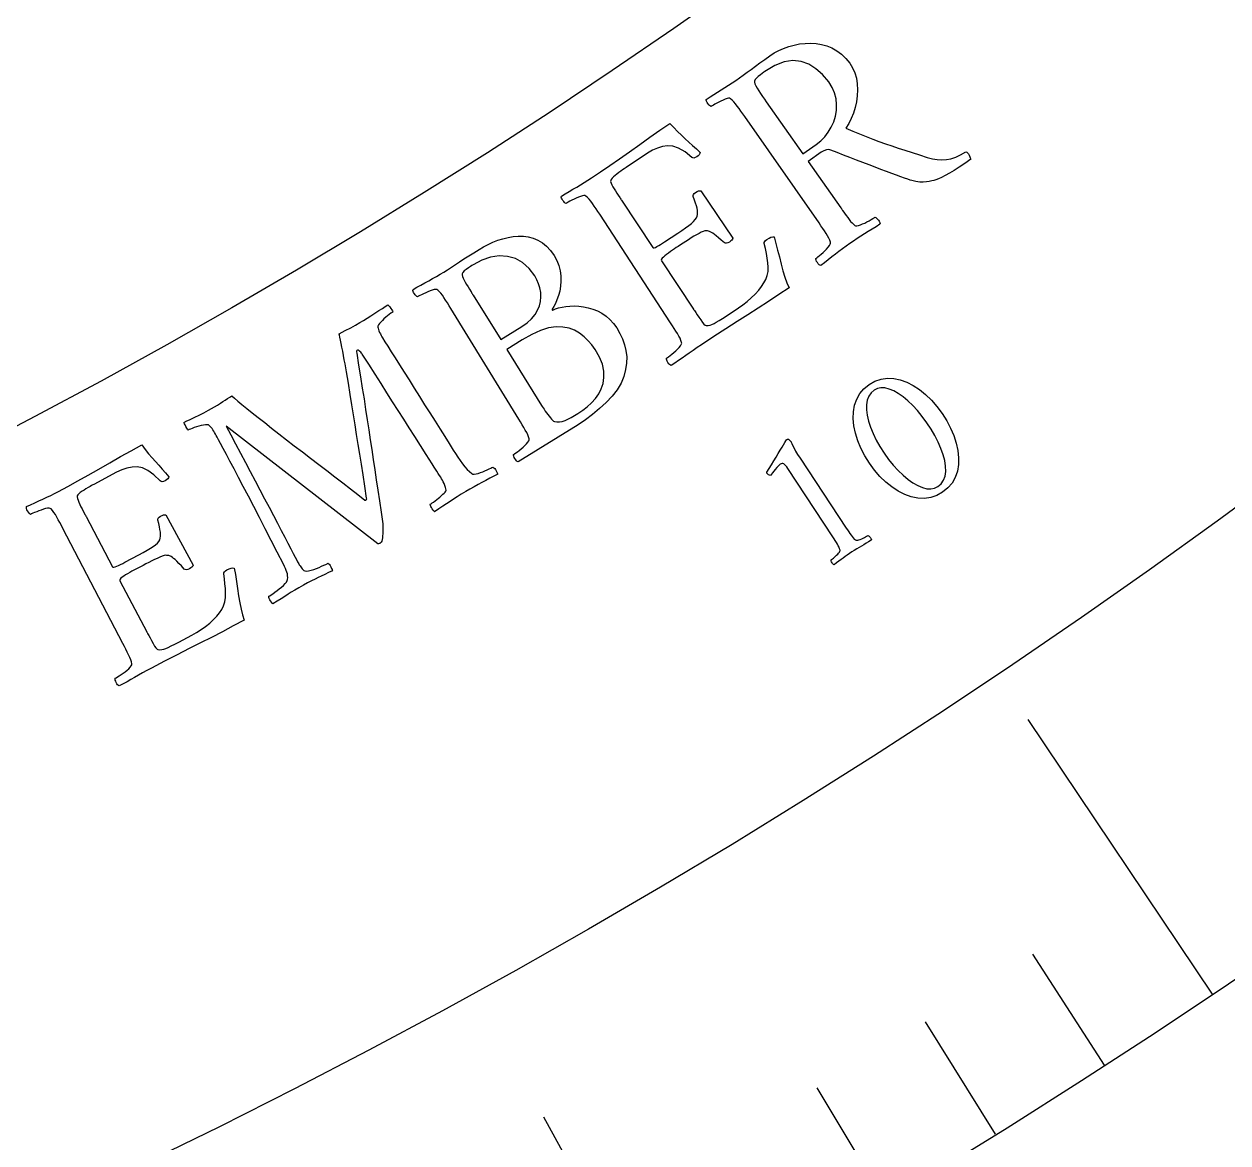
# Model space of a CAD drawing. Header units: millimetres. Extents: x -60 to 60, y -60 to 76.
# Drawn here: x 18.8 to 26.67, y -40.59 to -33.28 of the extents above; entities that cross this region are included whole.
import ezdxf

# ---------------------------------------------------------------- set-up
doc = ezdxf.new("R2010")
doc.units = ezdxf.units.MM
for name, color, linetype in [('CUT_OUTER', 1, 'Continuous'), ('ENGRAVE', 7, 'Continuous'), ('ENGRAVE_FINE', 8, 'Continuous'), ('TEXT', 5, 'Continuous')]:
    doc.layers.add(name, color=color, linetype=linetype)

msp = doc.modelspace()

# ---------------------------------------------------------------- linework, layer by layer
at = {"layer": 'CUT_OUTER'}
msp.add_arc((0, -0.0001), 59.9999, 176.771323, 2.429054, dxfattribs=at)
at = {"layer": 'ENGRAVE'}
for points in [[(26.565, -39.6181), (25.3621, -37.824)], [(22.9604, -41.8104), (22.198, -40.422)]]:
    msp.add_lwpolyline(points, dxfattribs=at)
for radius in [58.8, 58.8, 57.225, 54.3, 54.3, 51.99, 47.7, 47.7, 45.18, 40.5, 40.5]:
    msp.add_circle((0, 0), radius, dxfattribs=at)
at = {"layer": 'ENGRAVE_FINE'}
for points in [[(25.8603, -40.0816), (25.3919, -39.3556)], [(25.1472, -40.5328), (24.6917, -39.7986)], [(24.4261, -40.9714), (23.9837, -40.2293)]]:
    msp.add_lwpolyline(points, dxfattribs=at)
at = {"layer": 'TEXT'}
for points in [[(23.6744, -33.4855), (23.7022, -33.4675), (23.732, -33.4516), (23.7638, -33.4375), (23.7976, -33.4255), (23.8326, -33.4158), (23.868, -33.409), (23.9037, -33.405), (23.9399, -33.4038), (23.9758, -33.406), (24.011, -33.4119), (24.0454, -33.4216), (24.079, -33.4352), (24.1113, -33.4531), (24.1415, -33.4757), (24.1696, -33.5031), (24.1956, -33.5353), (24.2143, -33.5654), (24.2287, -33.5979), (24.2388, -33.6329), (24.2446, -33.6703), (24.2466, -33.709), (24.2451, -33.7476), (24.2401, -33.7862), (24.2316, -33.8248), (24.2201, -33.8621), (24.206, -33.8968), (24.1892, -33.9291), (24.1699, -33.9588), (24.2159, -33.9786), (24.2605, -33.9971), (24.3037, -34.0145), (24.3455, -34.0307), (24.3867, -34.0461), (24.4284, -34.061), (24.4703, -34.0755), (24.5127, -34.0896), (24.5564, -34.1037), (24.6025, -34.1185), (24.651, -34.1339), (24.7019, -34.1498), (24.7353, -34.1586), (24.7673, -34.1639), (24.798, -34.1658), (24.8273, -34.1643), (24.8567, -34.1588), (24.8877, -34.1486), (24.9203, -34.1339), (24.9544, -34.1144), (24.96, -34.1165), (24.9654, -34.1209), (24.9706, -34.1276), (24.9757, -34.1366), (24.98, -34.1459), (24.9833, -34.1531), (24.9854, -34.1583), (24.9863, -34.1616), (24.9472, -34.1896), (24.9109, -34.2144), (24.8775, -34.2359), (24.847, -34.2542), (24.8197, -34.2694), (24.7957, -34.2817), (24.7751, -34.291), (24.758, -34.2973), (24.7461, -34.3002), (24.732, -34.3033), (24.7154, -34.3066), (24.6966, -34.3103), (24.6757, -34.3126), (24.653, -34.3119), (24.6285, -34.3083), (24.6023, -34.3017), (24.5904, -34.2979), (24.5742, -34.2925), (24.5538, -34.2854), (24.529, -34.2767), (24.5008, -34.2666), (24.4698, -34.2553), (24.4362, -34.2428), (24.3998, -34.2292), (24.3615, -34.2146), (24.3219, -34.1995), (24.281, -34.1839), (24.2389, -34.1678), (24.1965, -34.1514), (24.1547, -34.1349), (24.1136, -34.1185), (24.0732, -34.102), (24.059, -34.099), (24.0437, -34.1005), (24.0272, -34.1065), (24.0096, -34.117), (23.9252, -34.1763), (24.1373, -34.4793), (24.139, -34.4818), (24.1408, -34.4843), (24.1425, -34.4868), (24.1443, -34.4893), (24.146, -34.4918), (24.1478, -34.4943), (24.1495, -34.4968), (24.1513, -34.4993), (24.1622, -34.5147), (24.1726, -34.5293), (24.1827, -34.5431), (24.1923, -34.5561), (24.2016, -34.568), (24.2107, -34.5783), (24.2194, -34.5871), (24.2279, -34.5945), (24.2337, -34.5965), (24.2418, -34.5965), (24.2524, -34.5945), (24.2652, -34.5906), (24.2793, -34.5853), (24.2935, -34.5792), (24.3077, -34.5722), (24.3219, -34.5645), (24.335, -34.5569), (24.3458, -34.5504), (24.3543, -34.5451), (24.3605, -34.541), (24.3655, -34.5434), (24.3709, -34.5473), (24.3767, -34.5529), (24.3828, -34.5601), (24.3881, -34.5678), (24.3917, -34.575), (24.3934, -34.5815), (24.3933, -34.5875), (24.3673, -34.6034), (24.3419, -34.6191), (24.317, -34.6344), (24.2928, -34.6495), (24.2687, -34.6647), (24.2446, -34.6804), (24.2204, -34.6966), (24.1961, -34.7134), (24.1725, -34.73), (24.149, -34.7471), (24.1254, -34.7646), (24.1018, -34.7826), (24.0782, -34.8009), (24.0544, -34.8194), (24.0304, -34.8382), (24.0063, -34.8572), (24.0007, -34.8552), (23.9951, -34.8514), (23.9897, -34.8456), (23.9843, -34.8379), (23.9796, -34.8296), (23.9764, -34.8223), (23.9745, -34.8159), (23.9741, -34.8104), (23.9801, -34.806), (23.988, -34.7998), (23.9977, -34.7919), (24.0094, -34.7823), (24.0217, -34.7715), (24.0333, -34.7605), (24.0442, -34.7492), (24.0544, -34.7376), (24.0628, -34.7266), (24.0682, -34.7175), (24.0707, -34.7101), (24.0701, -34.7044), (24.0656, -34.6916), (24.0594, -34.6778), (24.0515, -34.6631), (24.0417, -34.6474), (24.0309, -34.631), (24.0195, -34.614), (24.0076, -34.5965), (23.9951, -34.5784), (23.5103, -33.8833), (23.4977, -33.8652), (23.4853, -33.8478), (23.4732, -33.8309), (23.4614, -33.8146), (23.4499, -33.7996), (23.4387, -33.7867), (23.4279, -33.7759), (23.4175, -33.7671), (23.4121, -33.7639), (23.4043, -33.7633), (23.3942, -33.7652), (23.3818, -33.7696), (23.3682, -33.7756), (23.3546, -33.7819), (23.341, -33.7888), (23.3274, -33.7961), (23.315, -33.803), (23.3047, -33.809), (23.2965, -33.8139), (23.2905, -33.8178), (23.2856, -33.8154), (23.2803, -33.8113), (23.2746, -33.8056), (23.2686, -33.7983), (23.2634, -33.7906), (23.2599, -33.7834), (23.2581, -33.7769), (23.2582, -33.771), (23.2832, -33.755), (23.308, -33.7394), (23.3325, -33.7241), (23.3568, -33.7091), (23.3807, -33.6941), (23.4044, -33.6788), (23.4277, -33.6633), (23.4507, -33.6475), (23.4747, -33.6306), (23.4995, -33.6128), (23.525, -33.5942), (23.5513, -33.5747), (23.579, -33.5541), (23.6088, -33.5324), (23.6406, -33.5095), (23.6744, -33.4855)], [(24.0581, -33.6566), (24.0185, -33.6085), (23.9752, -33.5703), (23.9284, -33.5418), (23.878, -33.5229), (23.8241, -33.5165), (23.7669, -33.5252), (23.7062, -33.549), (23.6421, -33.5879), (23.6338, -33.5938), (23.6238, -33.6014), (23.612, -33.6104), (23.5984, -33.621), (23.586, -33.632), (23.5775, -33.6419), (23.5731, -33.6509), (23.5727, -33.6589), (23.576, -33.6698), (23.5818, -33.6827), (23.5901, -33.6977), (23.6009, -33.7149), (23.6131, -33.7331), (23.6255, -33.7513), (23.6381, -33.7695), (23.6508, -33.7878), (23.8902, -34.1263), (23.9761, -34.066), (24.0058, -34.0424), (24.0322, -34.0156), (24.0553, -33.9856), (24.0751, -33.9526), (24.0908, -33.9174), (24.1019, -33.8812), (24.1084, -33.8438), (24.1101, -33.8055), (24.1064, -33.767), (24.0965, -33.7293), (24.0804, -33.6925), (24.0581, -33.6566)], [(22.5092, -34.2845), (22.5677, -34.2455), (22.6287, -34.2039), (22.692, -34.1597), (22.7577, -34.1127), (22.8244, -34.0649), (22.8905, -34.0182), (22.9562, -33.9726), (23.0214, -33.928), (23.0465, -33.9554), (23.0714, -33.9812), (23.096, -34.0053), (23.1204, -34.0278), (23.1448, -34.0496), (23.1692, -34.072), (23.1937, -34.095), (23.2183, -34.1185), (23.216, -34.1254), (23.2114, -34.1324), (23.2048, -34.1392), (23.1959, -34.146), (23.1859, -34.1517), (23.1774, -34.1543), (23.1703, -34.1537), (23.1648, -34.1499), (23.1196, -34.1147), (23.0779, -34.0903), (23.0397, -34.0768), (23.0049, -34.074), (22.972, -34.0791), (22.9393, -34.0889), (22.9068, -34.1034), (22.8744, -34.1227), (22.7354, -34.2155), (22.7294, -34.2195), (22.7214, -34.2251), (22.7114, -34.2321), (22.6994, -34.2405), (22.6868, -34.2498), (22.6747, -34.2591), (22.6633, -34.2684), (22.6524, -34.2777), (22.6434, -34.2866), (22.6372, -34.2945), (22.634, -34.3013), (22.6337, -34.3072), (22.6375, -34.3178), (22.6426, -34.3293), (22.6491, -34.3417), (22.657, -34.3551), (22.6656, -34.369), (22.6745, -34.3831), (22.6837, -34.3973), (22.693, -34.4117), (22.6968, -34.4173), (22.7, -34.4223), (22.7029, -34.4266), (22.7054, -34.4303), (22.909, -34.7391), (22.9124, -34.7413), (22.9181, -34.741), (22.9261, -34.7383), (22.9365, -34.7331), (22.9482, -34.7264), (22.9604, -34.7191), (22.9732, -34.7112), (22.9864, -34.7026), (23.0721, -34.6456), (23.0997, -34.6269), (23.1237, -34.61), (23.1442, -34.5947), (23.1612, -34.5812), (23.175, -34.5688), (23.1858, -34.5568), (23.1937, -34.5452), (23.1987, -34.534), (23.2014, -34.5226), (23.2022, -34.5103), (23.2012, -34.497), (23.1983, -34.4829), (23.194, -34.4671), (23.1884, -34.4491), (23.1816, -34.4289), (23.1736, -34.4064), (23.1722, -34.3999), (23.1743, -34.3931), (23.1799, -34.3861), (23.189, -34.3789), (23.1986, -34.3732), (23.2075, -34.3695), (23.2156, -34.3678), (23.223, -34.3682), (23.4323, -34.6781), (23.4301, -34.6838), (23.4256, -34.6899), (23.4189, -34.6963), (23.41, -34.703), (23.4003, -34.7084), (23.3916, -34.7111), (23.3837, -34.711), (23.3768, -34.7082), (23.3564, -34.69), (23.3387, -34.6747), (23.3237, -34.6623), (23.3115, -34.6529), (23.3013, -34.6457), (23.2925, -34.64), (23.285, -34.6358), (23.2788, -34.6333), (23.2733, -34.6317), (23.2676, -34.6307), (23.2619, -34.6302), (23.256, -34.6302), (23.2484, -34.6308), (23.2384, -34.6338), (23.226, -34.6391), (23.2112, -34.6468), (23.1949, -34.656), (23.1781, -34.6659), (23.1606, -34.6765), (23.1426, -34.6878), (23.1245, -34.6993), (23.1071, -34.7105), (23.0902, -34.7215), (23.0739, -34.7323), (23.0626, -34.7398), (23.0507, -34.748), (23.0381, -34.7567), (23.0248, -34.7661), (23.0117, -34.7755), (22.9997, -34.7845), (22.9888, -34.7931), (22.979, -34.8012), (22.9712, -34.8087), (22.9665, -34.8153), (22.9648, -34.8209), (22.966, -34.8256), (23.1741, -35.1412), (23.1754, -35.1431), (23.1769, -35.1454), (23.1788, -35.1482), (23.1809, -35.1514), (23.1893, -35.164), (23.199, -35.1784), (23.2099, -35.1943), (23.222, -35.2119), (23.2338, -35.228), (23.2436, -35.2396), (23.2516, -35.2467), (23.2576, -35.2492), (23.2702, -35.2486), (23.2829, -35.2462), (23.2959, -35.242), (23.309, -35.236), (23.3239, -35.2277), (23.3421, -35.2168), (23.3635, -35.2033), (23.3883, -35.187), (23.4684, -35.1337), (23.4976, -35.1131), (23.5255, -35.0912), (23.5523, -35.0679), (23.5778, -35.0432), (23.6008, -35.0183), (23.6199, -34.994), (23.6352, -34.9705), (23.6466, -34.9477), (23.6562, -34.9222), (23.6618, -34.8954), (23.6635, -34.8675), (23.6613, -34.8384), (23.6567, -34.8082), (23.6513, -34.7773), (23.6449, -34.7456), (23.6377, -34.7131), (23.6375, -34.7068), (23.6401, -34.7004), (23.6458, -34.6937), (23.6544, -34.687), (23.6687, -34.6781), (23.6813, -34.6723), (23.6923, -34.6694), (23.7016, -34.6695), (23.7129, -34.7118), (23.7243, -34.7555), (23.7359, -34.8007), (23.7476, -34.8472), (23.7597, -34.8923), (23.7723, -34.933), (23.7855, -34.9694), (23.7993, -35.0014), (23.7322, -35.0466), (23.665, -35.0911), (23.5976, -35.1349), (23.5301, -35.178), (23.4604, -35.2224), (23.3867, -35.2698), (23.3089, -35.3204), (23.227, -35.374), (23.1987, -35.3928), (23.1721, -35.4109), (23.1472, -35.4283), (23.124, -35.4451), (23.1013, -35.4614), (23.078, -35.4778), (23.054, -35.494), (23.0294, -35.5102), (23.0238, -35.5081), (23.0183, -35.5041), (23.013, -35.4981), (23.0079, -35.4903), (23.0035, -35.4819), (23.0004, -35.4745), (22.9987, -35.468), (22.9984, -35.4625), (23.0045, -35.4583), (23.0126, -35.4524), (23.0226, -35.4448), (23.0345, -35.4354), (23.0471, -35.425), (23.059, -35.4143), (23.0702, -35.4033), (23.0808, -35.392), (23.0895, -35.3813), (23.0951, -35.3723), (23.0978, -35.365), (23.0974, -35.3593), (23.0932, -35.3464), (23.0874, -35.3324), (23.0799, -35.3175), (23.0706, -35.3015), (23.0602, -35.2848), (23.0493, -35.2675), (23.0378, -35.2497), (23.0259, -35.2312), (22.5622, -34.5218), (22.5501, -34.5034), (22.5383, -34.4856), (22.5266, -34.4684), (22.5153, -34.4518), (22.5042, -34.4365), (22.4934, -34.4233), (22.4829, -34.4122), (22.4727, -34.4031), (22.4674, -34.3998), (22.4596, -34.3989), (22.4495, -34.4006), (22.4369, -34.4046), (22.4231, -34.4102), (22.4092, -34.4163), (22.3952, -34.423), (22.381, -34.4301), (22.368, -34.437), (22.3573, -34.4428), (22.3488, -34.4476), (22.3427, -34.4514), (22.3378, -34.4488), (22.3326, -34.4446), (22.3271, -34.4387), (22.3214, -34.4313), (22.3163, -34.4234), (22.313, -34.4161), (22.3115, -34.4096), (22.3117, -34.4036), (22.3372, -34.3884), (22.3625, -34.3734), (22.3877, -34.3586), (22.4128, -34.344), (22.4375, -34.3294), (22.4618, -34.3146), (22.4857, -34.2997), (22.5092, -34.2845)], [(21.7744, -34.751), (21.8029, -34.7343), (21.8328, -34.7188), (21.8641, -34.7047), (21.8969, -34.692), (21.9304, -34.6812), (21.9638, -34.6731), (21.9972, -34.6677), (22.0305, -34.6651), (22.0635, -34.6657), (22.0958, -34.6702), (22.1273, -34.6787), (22.1581, -34.691), (22.1876, -34.708), (22.2153, -34.7304), (22.2411, -34.7583), (22.265, -34.7915), (22.283, -34.8236), (22.2963, -34.8566), (22.3049, -34.8904), (22.3088, -34.9251), (22.309, -34.9595), (22.3064, -34.9923), (22.301, -35.0236), (22.2928, -35.0534), (22.2831, -35.0806), (22.2731, -35.1045), (22.2628, -35.1248), (22.2523, -35.1417), (22.2514, -35.1446), (22.2519, -35.1468), (22.2536, -35.1481), (22.2566, -35.1486), (22.2738, -35.1404), (22.2936, -35.1335), (22.3161, -35.128), (22.3412, -35.1238), (22.3682, -35.1213), (22.3964, -35.1208), (22.4258, -35.1225), (22.4565, -35.1262), (22.4874, -35.1325), (22.5176, -35.1416), (22.5473, -35.1538), (22.5763, -35.1689), (22.6039, -35.1873), (22.6293, -35.2092), (22.6524, -35.2346), (22.6733, -35.2636), (22.6944, -35.2999), (22.7116, -35.3368), (22.7249, -35.3745), (22.7341, -35.4129), (22.7387, -35.4525), (22.7379, -35.4938), (22.7315, -35.5368), (22.7196, -35.5815), (22.7017, -35.6252), (22.6766, -35.6682), (22.6443, -35.7105), (22.6047, -35.752), (22.561, -35.7919), (22.5159, -35.8293), (22.4696, -35.8643), (22.4221, -35.8968), (22.0294, -36.1391), (22.0239, -36.1368), (22.0186, -36.1326), (22.0134, -36.1265), (22.0085, -36.1185), (22.0043, -36.1101), (22.0015, -36.1026), (22, -36.0961), (21.9998, -36.0905), (22.006, -36.0865), (22.0143, -36.0808), (22.0245, -36.0734), (22.0367, -36.0644), (22.0495, -36.0544), (22.0617, -36.0441), (22.0732, -36.0333), (22.0841, -36.0223), (22.0931, -36.0119), (22.099, -36.003), (22.1018, -35.9958), (22.1016, -35.9901), (22.0978, -35.9771), (22.0924, -35.963), (22.0853, -35.9478), (22.0764, -35.9316), (22.0665, -35.9146), (22.0561, -35.897), (22.0451, -35.8788), (22.0337, -35.8601), (21.59, -35.138), (21.5785, -35.1193), (21.5671, -35.1012), (21.556, -35.0836), (21.545, -35.0667), (21.5344, -35.0511), (21.524, -35.0376), (21.5138, -35.0262), (21.5039, -35.0169), (21.4986, -35.0134), (21.4909, -35.0123), (21.4807, -35.0137), (21.468, -35.0174), (21.4541, -35.0226), (21.44, -35.0283), (21.4258, -35.0345), (21.4115, -35.0413), (21.3983, -35.0478), (21.3874, -35.0533), (21.3788, -35.0579), (21.3725, -35.0615), (21.3677, -35.0588), (21.3627, -35.0544), (21.3574, -35.0484), (21.3518, -35.0408), (21.3469, -35.0328), (21.3439, -35.0254), (21.3425, -35.0188), (21.3429, -35.0129), (21.3688, -34.9984), (21.3946, -34.984), (21.4201, -34.97), (21.4456, -34.9561), (21.4707, -34.9422), (21.4955, -34.9281), (21.5198, -34.9138), (21.5436, -34.8993), (21.5685, -34.8838), (21.5941, -34.8675), (21.6204, -34.8505), (21.6473, -34.8327), (21.6758, -34.814), (21.7064, -34.7941), (21.7393, -34.7731), (21.7744, -34.751)], [(21.9156, -35.3407), (22.0541, -35.2544), (22.0887, -35.2302), (22.1174, -35.2046), (22.1401, -35.1775), (22.1569, -35.1491), (22.1684, -35.12), (22.1756, -35.0907), (22.1784, -35.0614), (22.1768, -35.0319), (22.1716, -35.0032), (22.1635, -34.9757), (22.1525, -34.9497), (22.1387, -34.925), (22.101, -34.8751), (22.0585, -34.8371), (22.0113, -34.811), (21.9595, -34.7967), (21.9048, -34.7938), (21.8495, -34.802), (21.7933, -34.8212), (21.7363, -34.8515), (21.7278, -34.857), (21.7174, -34.8639), (21.7051, -34.8723), (21.691, -34.8821), (21.6779, -34.8924), (21.6689, -34.9018), (21.664, -34.9106), (21.6632, -34.9185), (21.6658, -34.9278), (21.6701, -34.9387), (21.6762, -34.9513), (21.684, -34.9654), (21.6929, -34.9805), (21.7021, -34.996), (21.7117, -35.0119), (21.7217, -35.0281), (21.7238, -35.0314), (21.7258, -35.0346), (21.7276, -35.0375), (21.7292, -35.0402), (21.7308, -35.0428), (21.7324, -35.0454), (21.7341, -35.048), (21.7357, -35.0505)], [(20.026, -35.7918), (20.0469, -35.7798), (20.0663, -35.7683), (20.0843, -35.7571), (20.1007, -35.7463), (20.1161, -35.736), (20.131, -35.7261), (20.1452, -35.7167), (20.1588, -35.7078), (20.176, -35.7233), (20.198, -35.7423), (20.2249, -35.7645), (20.2568, -35.7901), (20.2927, -35.8186), (20.3317, -35.8496), (20.3739, -35.8829), (20.4193, -35.9187), (20.4671, -35.9562), (20.5165, -35.9947), (20.5675, -36.0341), (20.6202, -36.0744), (20.6735, -36.1152), (20.7267, -36.156), (20.7796, -36.1967), (20.8323, -36.2374), (20.8839, -36.2774), (20.9337, -36.316), (20.9815, -36.3531), (21.0274, -36.3889), (21.0294, -36.3898), (21.0316, -36.39), (21.0339, -36.3895), (21.0365, -36.3883), (21.0387, -36.3865), (21.0399, -36.384), (21.0402, -36.3809), (21.0395, -36.3772), (21.0276, -36.2993), (21.0162, -36.2254), (21.0052, -36.1555), (20.9947, -36.0895), (20.9844, -36.0256), (20.9742, -35.9615), (20.964, -35.8975), (20.9538, -35.8334), (20.9434, -35.7676), (20.9322, -35.6986), (20.9203, -35.6262), (20.9077, -35.5506), (20.9035, -35.5254), (20.8989, -35.4992), (20.894, -35.472), (20.8888, -35.4438), (20.8836, -35.4161), (20.8787, -35.3903), (20.8739, -35.3663), (20.8695, -35.3444), (20.8657, -35.3259), (20.863, -35.3128), (20.8613, -35.3049), (20.8608, -35.3023), (20.9005, -35.2819), (20.9362, -35.2629), (20.9679, -35.2454), (20.9955, -35.2294), (21.0183, -35.2157), (21.0424, -35.2009), (21.0677, -35.185), (21.0942, -35.168), (21.1198, -35.1515), (21.1424, -35.1367), (21.1618, -35.1239), (21.1781, -35.1128), (21.1807, -35.1153), (21.1848, -35.1201), (21.1903, -35.1273), (21.1973, -35.1369), (21.204, -35.1463), (21.2088, -35.1531), (21.2116, -35.1571), (21.2126, -35.1585), (21.2059, -35.1628), (21.1976, -35.1687), (21.1877, -35.1761), (21.1764, -35.1851), (21.1645, -35.1949), (21.1532, -35.2049), (21.1425, -35.2152), (21.1323, -35.2258), (21.1237, -35.2358), (21.1175, -35.2447), (21.1139, -35.2524), (21.1127, -35.2588), (21.1143, -35.2668), (21.1168, -35.2754), (21.1202, -35.2845), (21.1246, -35.2943), (21.1295, -35.3041), (21.1343, -35.3134), (21.1391, -35.3221), (21.1438, -35.3302), (21.1594, -35.3543), (21.1784, -35.3841), (21.2008, -35.4196), (21.2266, -35.4607), (21.2549, -35.506), (21.285, -35.5539), (21.3168, -35.6045), (21.3504, -35.6578), (21.3847, -35.7122), (21.4189, -35.7663), (21.4529, -35.82), (21.4866, -35.8735), (21.5193, -35.9252), (21.5501, -35.974), (21.5789, -36.0198), (21.6059, -36.0626), (21.6213, -36.0861), (21.6365, -36.1088), (21.6516, -36.1307), (21.6665, -36.1519), (21.6813, -36.1714), (21.6962, -36.1886), (21.7111, -36.2033), (21.7261, -36.2156), (21.7335, -36.219), (21.7431, -36.22), (21.7548, -36.2186), (21.7687, -36.2149), (21.7836, -36.2098), (21.7984, -36.2042), (21.813, -36.1981), (21.8275, -36.1914), (21.8405, -36.1851), (21.8508, -36.18), (21.8584, -36.1761), (21.8632, -36.1734), (21.8701, -36.1779), (21.8763, -36.1836), (21.8818, -36.1904), (21.8867, -36.1984), (21.8907, -36.2061), (21.8936, -36.2123), (21.8955, -36.2169), (21.8962, -36.22), (21.8699, -36.2336), (21.8439, -36.2471), (21.8184, -36.2604), (21.7933, -36.2737), (21.7679, -36.2874), (21.7418, -36.3019), (21.7148, -36.3174), (21.687, -36.3338), (21.6582, -36.3512), (21.6315, -36.3677), (21.607, -36.3834), (21.5846, -36.3982), (21.5624, -36.4133), (21.5382, -36.4295), (21.5121, -36.4471), (21.4841, -36.4659), (21.4817, -36.4638), (21.4782, -36.46), (21.4737, -36.4543), (21.4682, -36.447), (21.4628, -36.4389), (21.4589, -36.4312), (21.4563, -36.4239), (21.4552, -36.4169), (21.4612, -36.4132), (21.4685, -36.4082), (21.4772, -36.402), (21.4872, -36.3945), (21.4978, -36.3863), (21.5083, -36.3779), (21.5186, -36.3693), (21.5289, -36.3604), (21.5382, -36.3518), (21.546, -36.3441), (21.5521, -36.3371), (21.5566, -36.331), (21.5584, -36.3247), (21.5581, -36.3165), (21.5558, -36.3062), (21.5513, -36.2939), (21.5458, -36.2812), (21.5405, -36.2697), (21.5351, -36.2592), (21.5299, -36.2499), (21.5237, -36.2397), (21.5164, -36.2281), (21.508, -36.2153), (21.4986, -36.2012), (21.4892, -36.187), (21.4808, -36.1742), (21.4735, -36.1627), (21.4673, -36.1524), (21.429, -36.092), (21.3915, -36.0328), (21.3547, -35.9748), (21.3187, -35.918), (21.2828, -35.8615), (21.2465, -35.8043), (21.2098, -35.7464), (21.1728, -35.6879), (21.1347, -35.628), (21.0951, -35.5659), (21.054, -35.5017), (21.0112, -35.4352), (21.0091, -35.4322), (21.006, -35.4283), (21.0017, -35.4236), (20.9964, -35.418), (20.9907, -35.4131), (20.9855, -35.4103), (20.9806, -35.4097), (20.9761, -35.4112), (20.9747, -35.413), (20.974, -35.4165), (20.9741, -35.4217), (20.9748, -35.4285), (20.9875, -35.5078), (20.9998, -35.5842), (21.0115, -35.6577), (21.0227, -35.7282), (21.0334, -35.7967), (21.0438, -35.864), (21.0539, -35.9302), (21.0637, -35.9952), (21.0733, -36.0599), (21.083, -36.1251), (21.0928, -36.1908), (21.1027, -36.2571), (21.1128, -36.3249), (21.1233, -36.3953), (21.1341, -36.4682), (21.1453, -36.5437), (21.1455, -36.5495), (21.1456, -36.5576), (21.1456, -36.5682), (21.1456, -36.5811), (21.1453, -36.5951), (21.1448, -36.6089), (21.1439, -36.6223), (21.1427, -36.6356), (21.141, -36.6475), (21.1383, -36.6572), (21.1348, -36.6645), (21.1304, -36.6696), (21.1286, -36.6714), (21.1258, -36.6729), (21.1219, -36.6741), (21.117, -36.675), (21.1157, -36.6748), (21.1144, -36.6747), (21.1134, -36.6749), (21.1124, -36.6753), (20.1218, -35.9058), (20.1528, -35.9636), (20.1842, -36.0223), (20.2158, -36.082), (20.2477, -36.1428), (20.2795, -36.2036), (20.3109, -36.2634), (20.3419, -36.3223), (20.3726, -36.3803), (20.4023, -36.4364), (20.4304, -36.4897), (20.4569, -36.5403), (20.482, -36.5881), (20.505, -36.6322), (20.5257, -36.6719), (20.544, -36.7071), (20.5599, -36.7377), (20.573, -36.7629), (20.5828, -36.7817), (20.5892, -36.794), (20.5924, -36.7999), (20.596, -36.8062), (20.6001, -36.8127), (20.6046, -36.8195), (20.6095, -36.8264), (20.6146, -36.8331), (20.6196, -36.8391), (20.6245, -36.8445), (20.6293, -36.8491), (20.6369, -36.8526), (20.6473, -36.8536), (20.6606, -36.8521), (20.6768, -36.8481), (20.6943, -36.8426), (20.7116, -36.8364), (20.7287, -36.8296), (20.7456, -36.8222), (20.7608, -36.8152), (20.7726, -36.8096), (20.7812, -36.8055), (20.7864, -36.8027), (20.7918, -36.8054), (20.797, -36.8101), (20.802, -36.8171), (20.8067, -36.8263), (20.8108, -36.8355), (20.8137, -36.8427), (20.8155, -36.848), (20.8162, -36.8513), (20.7902, -36.8637), (20.7661, -36.8752), (20.7438, -36.8857), (20.7233, -36.8954), (20.7027, -36.9055), (20.6797, -36.9172), (20.6545, -36.9307), (20.627, -36.9458), (20.5979, -36.9623), (20.5714, -36.9777), (20.5476, -36.992), (20.5264, -37.0053), (20.5053, -37.0188), (20.4818, -37.0338), (20.4559, -37.0502), (20.4275, -37.0681), (20.4252, -37.0659), (20.4218, -37.062), (20.4175, -37.0563), (20.4122, -37.0487), (20.4071, -37.0405), (20.4033, -37.0327), (20.401, -37.0253), (20.4001, -37.0183), (20.4066, -37.0144), (20.4155, -37.0086), (20.4267, -37.001), (20.4402, -36.9915), (20.4548, -36.9808), (20.4689, -36.9698), (20.4827, -36.9584), (20.4961, -36.9466), (20.5078, -36.9352), (20.5163, -36.9249), (20.5216, -36.9159), (20.5238, -36.9079), (20.5245, -36.8957), (20.5239, -36.8838), (20.5219, -36.8722), (20.5187, -36.8608), (20.5144, -36.8492), (20.5093, -36.8367), (20.5035, -36.8233), (20.4969, -36.809), (20.4564, -36.7302), (20.4167, -36.653), (20.3777, -36.5775), (20.3395, -36.5035), (20.3025, -36.4323), (20.2674, -36.3648), (20.2341, -36.3012), (20.2026, -36.2413), (20.1734, -36.186), (20.1471, -36.1361), (20.1237, -36.0916), (20.1031, -36.0525), (20.0859, -36.0198), (20.0726, -35.9947), (20.0632, -35.9772), (20.0578, -35.9672), (20.0524, -35.9576), (20.0469, -35.9482), (20.0415, -35.9392), (20.0361, -35.9304), (20.0306, -35.9222), (20.0248, -35.9146), (20.0186, -35.9079), (20.0122, -35.9019), (20.0063, -35.8984), (19.9977, -35.8968), (19.9867, -35.8971), (19.9731, -35.8992), (19.9583, -35.9025), (19.9435, -35.9064), (19.9288, -35.9108), (19.914, -35.9158), (19.9005, -35.9207), (19.8893, -35.9251), (19.8806, -35.9289), (19.8742, -35.932), (19.8726, -35.931), (19.8695, -35.9268), (19.865, -35.9194), (19.8591, -35.909), (19.8534, -35.8983), (19.8494, -35.8903), (19.8471, -35.8849), (19.8466, -35.8822), (19.8661, -35.8726), (19.8837, -35.864), (19.8993, -35.8566), (19.9129, -35.8502), (19.9255, -35.8442), (19.9381, -35.8382), (19.9506, -35.832), (19.963, -35.8258), (19.9762, -35.8189), (19.9911, -35.8109), (20.0077, -35.8019), (20.026, -35.7918)], [(21.9552, -35.4046), (22.1823, -35.7708), (22.1866, -35.7776), (22.192, -35.786), (22.1985, -35.7959), (22.2062, -35.8074), (22.2144, -35.8193), (22.2228, -35.8308), (22.2313, -35.8417), (22.24, -35.8522), (22.2482, -35.8613), (22.2554, -35.8683), (22.2616, -35.8732), (22.2669, -35.8761), (22.2832, -35.879), (22.3001, -35.8788), (22.3177, -35.8755), (22.336, -35.8691), (22.3552, -35.8602), (22.3755, -35.8498), (22.3972, -35.8376), (22.42, -35.8238), (22.4512, -35.8026), (22.4806, -35.7792), (22.5081, -35.7537), (22.5338, -35.7259), (22.5559, -35.6956), (22.5727, -35.6625), (22.5842, -35.6266), (22.5904, -35.5879), (22.5895, -35.5464), (22.5796, -35.5023), (22.5608, -35.4557), (22.533, -35.4064), (22.5115, -35.3759), (22.4873, -35.3479), (22.4605, -35.3222), (22.4311, -35.2991), (22.3984, -35.28), (22.3618, -35.2669), (22.3214, -35.2597), (22.2771, -35.2583), (22.2286, -35.2647), (22.1757, -35.2807), (22.1183, -35.3064), (22.0563, -35.3417)], [(24.322, -35.6347), (24.3607, -35.6127), (24.4005, -35.5987), (24.4414, -35.5927), (24.4835, -35.5947), (24.526, -35.6037), (24.5681, -35.6189), (24.6097, -35.6402), (24.651, -35.6676), (24.6911, -35.7002), (24.729, -35.737), (24.7649, -35.778), (24.7988, -35.8232), (24.8291, -35.8708), (24.8547, -35.919), (24.8756, -35.9677), (24.8916, -36.0169), (24.9022, -36.0655), (24.907, -36.1124), (24.9059, -36.1576), (24.8989, -36.201), (24.8854, -36.2416), (24.8649, -36.278), (24.8372, -36.3104), (24.8025, -36.3386), (24.7645, -36.36), (24.7249, -36.3736), (24.6837, -36.3793), (24.6409, -36.3771), (24.5976, -36.368), (24.5549, -36.3527), (24.5126, -36.3314), (24.471, -36.3039), (24.4307, -36.2713), (24.3928, -36.2343), (24.3572, -36.193), (24.3239, -36.1473), (24.2942, -36.0993), (24.2692, -36.0509), (24.2489, -36.002), (24.2334, -35.9527), (24.2232, -35.9041), (24.2188, -35.8573), (24.2203, -35.8124), (24.2276, -35.7693), (24.2412, -35.7293), (24.2615, -35.6936), (24.2884, -35.662), (24.322, -35.6347)], [(24.3551, -35.6712), (24.335, -35.6888), (24.3201, -35.7104), (24.3103, -35.7363), (24.3057, -35.7663), (24.3057, -35.7996), (24.3101, -35.8352), (24.3187, -35.8731), (24.3316, -35.9133), (24.3484, -35.9549), (24.3688, -35.9969), (24.3927, -36.0394), (24.4201, -36.0824), (24.4495, -36.1234), (24.4799, -36.1612), (24.5114, -36.1956), (24.544, -36.2268), (24.5767, -36.254), (24.6086, -36.2765), (24.6398, -36.2943), (24.6701, -36.3074), (24.6988, -36.3151), (24.7251, -36.3167), (24.749, -36.3121), (24.7705, -36.3014), (24.7923, -36.2825), (24.8082, -36.2595), (24.8184, -36.2326), (24.8226, -36.2017), (24.8216, -36.1676), (24.8161, -36.1313), (24.8061, -36.0928), (24.7915, -36.0521), (24.7731, -36.0102), (24.7516, -35.9681), (24.7271, -35.9259), (24.6994, -35.8836), (24.6695, -35.8425), (24.6389, -35.8049), (24.6077, -35.7711), (24.5758, -35.7408), (24.544, -35.7147), (24.513, -35.6932), (24.4827, -35.6763), (24.4531, -35.664), (24.4251, -35.657), (24.3995, -35.6558), (24.3761, -35.6606), (24.3551, -35.6712)], [(24.0855, -36.6297), (23.7915, -36.1826), (23.784, -36.1718), (23.777, -36.1633), (23.7706, -36.1571), (23.7649, -36.1531), (23.7593, -36.1511), (23.7535, -36.1508), (23.7476, -36.1522), (23.7415, -36.1554), (23.7349, -36.1605), (23.7273, -36.1678), (23.7186, -36.1773), (23.709, -36.1889), (23.6996, -36.2009), (23.6914, -36.2116), (23.6846, -36.2208), (23.679, -36.2288), (23.6719, -36.2275), (23.6657, -36.2249), (23.6605, -36.2211), (23.6563, -36.2161), (23.6563, -36.216), (23.6562, -36.2158), (23.6559, -36.2154), (23.6556, -36.2149), (23.6544, -36.2128), (23.6538, -36.2109), (23.6537, -36.2092), (23.6541, -36.2078), (23.6698, -36.183), (23.6851, -36.1582), (23.7002, -36.1335), (23.715, -36.1088), (23.729, -36.0853), (23.7418, -36.0638), (23.7534, -36.0445), (23.7638, -36.0273), (23.7723, -36.0131), (23.7786, -36.0028), (23.7826, -35.9965), (23.7844, -35.9942), (23.7866, -35.9927), (23.7894, -35.9914), (23.7924, -35.9913), (23.7956, -35.9922), (23.7989, -35.9943), (23.8021, -35.9969), (23.8049, -35.9993), (23.8075, -36.0014), (23.8097, -36.0034), (23.8106, -36.0053), (23.8131, -36.0111), (23.8175, -36.0207), (23.8235, -36.0341), (23.8317, -36.0506), (23.8423, -36.0698), (23.8554, -36.0914), (23.871, -36.1156), (24.1728, -36.5722), (24.1809, -36.5844), (24.1888, -36.5961), (24.1965, -36.6074), (24.204, -36.6182), (24.2113, -36.628), (24.2184, -36.6366), (24.2254, -36.6439), (24.2323, -36.6498), (24.236, -36.6513), (24.2412, -36.6516), (24.2479, -36.6508), (24.256, -36.6487), (24.2649, -36.6459), (24.2737, -36.6425), (24.2825, -36.6386), (24.2913, -36.6343), (24.2995, -36.6299), (24.3062, -36.6262), (24.3117, -36.6231), (24.3157, -36.6205), (24.319, -36.6222), (24.3225, -36.6249), (24.3263, -36.6288), (24.3302, -36.6337), (24.3336, -36.6389), (24.3359, -36.6437), (24.3369, -36.6481), (24.3367, -36.6521), (24.3193, -36.6621), (24.3027, -36.6717), (24.2868, -36.6808), (24.2716, -36.6896), (24.2566, -36.6984), (24.2412, -36.7078), (24.2254, -36.7178), (24.2091, -36.7284), (24.1936, -36.7388), (24.1789, -36.7489), (24.1651, -36.7587), (24.1522, -36.7683), (24.1391, -36.7781), (24.1252, -36.7887), (24.1102, -36.7999), (24.0944, -36.8119), (24.0906, -36.8105), (24.087, -36.8078), (24.0835, -36.8038), (24.08, -36.7986), (24.077, -36.7931), (24.075, -36.7882), (24.0738, -36.7838), (24.0736, -36.7801), (24.0775, -36.7774), (24.0826, -36.7737), (24.0887, -36.7689), (24.0958, -36.7632), (24.1033, -36.7568), (24.1103, -36.7502), (24.1169, -36.7434), (24.123, -36.7364), (24.1281, -36.7298), (24.1313, -36.7241), (24.1327, -36.7194), (24.1323, -36.7157), (24.1295, -36.7071), (24.1257, -36.6977), (24.1209, -36.6877), (24.1149, -36.6769), (24.1082, -36.6656), (24.101, -36.654), (24.0935, -36.642), (24.0855, -36.6297)], [(19.0263, -36.333), (19.0884, -36.3), (19.1532, -36.2646), (19.2205, -36.2268), (19.2906, -36.1865), (19.3616, -36.1455), (19.432, -36.1056), (19.5019, -36.0666), (19.5711, -36.0286), (19.5934, -36.0584), (19.6156, -36.0865), (19.6378, -36.113), (19.6599, -36.1377), (19.6819, -36.1618), (19.704, -36.1865), (19.7262, -36.2118), (19.7484, -36.2376), (19.7453, -36.2443), (19.7401, -36.2507), (19.7328, -36.2569), (19.7233, -36.2628), (19.7128, -36.2675), (19.7041, -36.2692), (19.6971, -36.2679), (19.692, -36.2636), (19.6505, -36.2241), (19.6114, -36.1958), (19.5747, -36.1785), (19.5404, -36.1724), (19.5071, -36.1742), (19.4736, -36.1807), (19.4398, -36.1919), (19.4057, -36.2079), (19.2582, -36.2866), (19.2519, -36.29), (19.2434, -36.2948), (19.2327, -36.3007), (19.22, -36.308), (19.2064, -36.316), (19.1935, -36.324), (19.1812, -36.3322), (19.1695, -36.3404), (19.1597, -36.3483), (19.1528, -36.3556), (19.1489, -36.3621), (19.148, -36.3678), (19.1507, -36.3788), (19.1547, -36.3907), (19.1599, -36.4038), (19.1664, -36.4178), (19.1737, -36.4326), (19.1812, -36.4474), (19.1889, -36.4625), (19.1968, -36.4777), (19.1999, -36.4836), (19.2027, -36.4889), (19.2051, -36.4935), (19.2072, -36.4974), (19.3794, -36.8248), (19.3826, -36.8273), (19.3883, -36.8275), (19.3966, -36.8256), (19.4074, -36.8215), (19.4197, -36.816), (19.4326, -36.8099), (19.4461, -36.8033), (19.4601, -36.796), (19.5509, -36.7478), (19.5802, -36.7319), (19.6059, -36.7174), (19.6278, -36.7042), (19.646, -36.6925), (19.6609, -36.6815), (19.6729, -36.6706), (19.6819, -36.6598), (19.688, -36.6492), (19.6917, -36.6381), (19.6938, -36.6259), (19.6941, -36.6126), (19.6926, -36.5982), (19.6898, -36.5822), (19.686, -36.5637), (19.6813, -36.5429), (19.6755, -36.5198), (19.6748, -36.5131), (19.6775, -36.5066), (19.6838, -36.5002), (19.6935, -36.4939), (19.7036, -36.4891), (19.7128, -36.4863), (19.7211, -36.4855), (19.7284, -36.4866), (19.9063, -36.8155), (19.9035, -36.8211), (19.8984, -36.8267), (19.8911, -36.8323), (19.8816, -36.8381), (19.8714, -36.8425), (19.8625, -36.8444), (19.8547, -36.8435), (19.848, -36.84), (19.8295, -36.8199), (19.8134, -36.803), (19.7997, -36.7892), (19.7885, -36.7786), (19.7791, -36.7704), (19.7708, -36.7639), (19.7638, -36.759), (19.7579, -36.7558), (19.7525, -36.7537), (19.747, -36.7521), (19.7414, -36.7511), (19.7355, -36.7505), (19.7279, -36.7504), (19.7176, -36.7524), (19.7047, -36.7565), (19.6893, -36.7626), (19.6722, -36.7702), (19.6545, -36.7784), (19.6361, -36.7872), (19.617, -36.7967), (19.5979, -36.8064), (19.5794, -36.8158), (19.5615, -36.8251), (19.5443, -36.8342), (19.5323, -36.8406), (19.5196, -36.8476), (19.5062, -36.855), (19.4921, -36.863), (19.4781, -36.8711), (19.4653, -36.8789), (19.4536, -36.8863), (19.443, -36.8935), (19.4346, -36.9002), (19.4292, -36.9062), (19.4269, -36.9117), (19.4277, -36.9165), (19.6038, -37.251), (19.6048, -37.253), (19.6061, -37.2555), (19.6077, -37.2584), (19.6094, -37.2618), (19.6166, -37.2752), (19.6248, -37.2904), (19.6341, -37.3074), (19.6444, -37.326), (19.6545, -37.3432), (19.6632, -37.3558), (19.6705, -37.3636), (19.6762, -37.3667), (19.6888, -37.3673), (19.7017, -37.3662), (19.715, -37.3633), (19.7286, -37.3586), (19.7442, -37.3519), (19.7634, -37.3428), (19.7861, -37.3314), (19.8124, -37.3177), (19.8973, -37.2725), (19.9284, -37.2549), (19.9584, -37.2358), (19.9873, -37.2152), (20.0151, -37.1932), (20.0404, -37.1706), (20.0618, -37.1484), (20.0794, -37.1265), (20.093, -37.105), (20.105, -37.0805), (20.1132, -37.0544), (20.1177, -37.0268), (20.1184, -36.9976), (20.1168, -36.9671), (20.1144, -36.9358), (20.1112, -36.9036), (20.1072, -36.8706), (20.1076, -36.8643), (20.1109, -36.8582), (20.1172, -36.8521), (20.1264, -36.8462), (20.1415, -36.8388), (20.1546, -36.8343), (20.1658, -36.8325), (20.1751, -36.8335), (20.1821, -36.8767), (20.1892, -36.9213), (20.1963, -36.9674), (20.2034, -37.0149), (20.211, -37.061), (20.2195, -37.1027), (20.2291, -37.1402), (20.2396, -37.1734), (20.1684, -37.2117), (20.0972, -37.2494), (20.0258, -37.2864), (19.9543, -37.3227), (19.8807, -37.3599), (19.8026, -37.3999), (19.7202, -37.4426), (19.6334, -37.4879), (19.6034, -37.5038), (19.5752, -37.5192), (19.5487, -37.5341), (19.5239, -37.5485), (19.4998, -37.5625), (19.4749, -37.5765), (19.4495, -37.5903), (19.4234, -37.604), (19.418, -37.6013), (19.413, -37.5968), (19.4083, -37.5903), (19.4039, -37.582), (19.4004, -37.5733), (19.3981, -37.5656), (19.397, -37.559), (19.3973, -37.5535), (19.4038, -37.5499), (19.4124, -37.5448), (19.4231, -37.5382), (19.4359, -37.53), (19.4494, -37.521), (19.4623, -37.5115), (19.4746, -37.5016), (19.4862, -37.4914), (19.4959, -37.4816), (19.5024, -37.4732), (19.5057, -37.4662), (19.5059, -37.4605), (19.5031, -37.4472), (19.4986, -37.4328), (19.4926, -37.4171), (19.4849, -37.4004), (19.4762, -37.3827), (19.4671, -37.3644), (19.4574, -37.3455), (19.4473, -37.326), (19.0558, -36.5744), (19.0455, -36.5549), (19.0355, -36.536), (19.0256, -36.5178), (19.0159, -36.5001), (19.0064, -36.4838), (18.9969, -36.4696), (18.9876, -36.4575), (18.9784, -36.4475), (18.9734, -36.4436), (18.9657, -36.442), (18.9555, -36.4426), (18.9426, -36.4455), (18.9283, -36.4497), (18.9138, -36.4544), (18.8992, -36.4596), (18.8845, -36.4653), (18.8708, -36.4709), (18.8596, -36.4756), (18.8507, -36.4796), (18.8442, -36.4827), (18.8396, -36.4797), (18.8349, -36.475), (18.83, -36.4686), (18.825, -36.4606), (18.8207, -36.4523), (18.8181, -36.4447), (18.8173, -36.438), (18.8181, -36.4322), (18.845, -36.4195), (18.8716, -36.407), (18.8982, -36.3948), (18.9245, -36.3827), (18.9506, -36.3707), (18.9762, -36.3584), (19.0015, -36.3458), (19.0263, -36.333)]]:
    msp.add_lwpolyline(points, close=True, dxfattribs=at)

doc.saveas('drawing.dxf')
